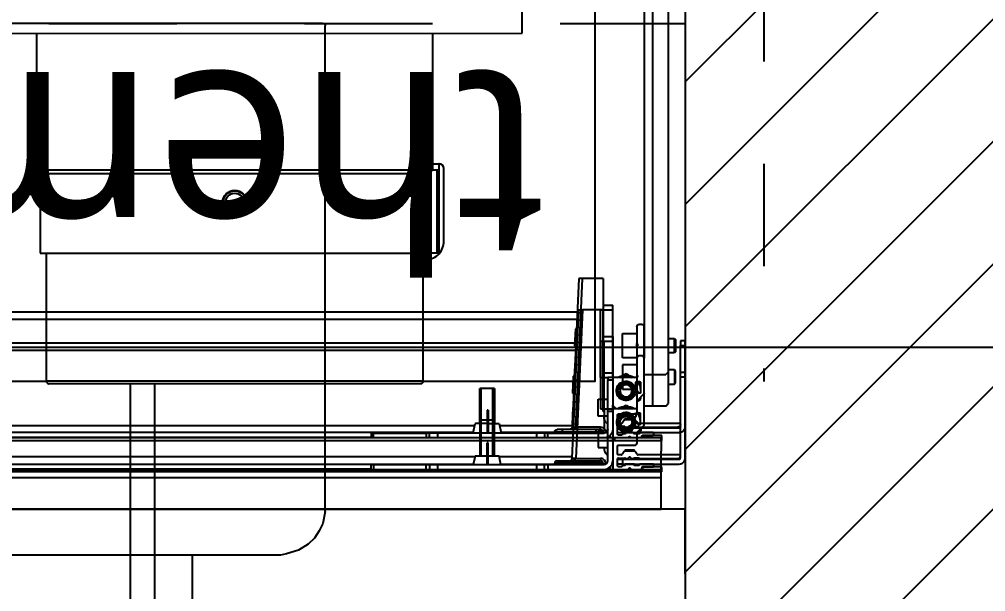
# Model space of a CAD drawing. Header units: centimetres. Extents: x 2648 to 12729, y 1890 to 6224.
# Drawn here: x 9015.23 to 9055.23, y 3818.67 to 3842.35 of the extents above; entities that cross this region are included whole.
import ezdxf

# ---------------------------------------------------------------- set-up
doc = ezdxf.new("R2010")
doc.units = ezdxf.units.CM
for name, pattern in [('prlm_vmc', [0.282222, 0.141111, -0.141111]), ('Style de ligne -1', [0.41664, 0.20828, -0.20836]), ('VW-01', [0.41656, 0.20828, -0.20828])]:
    doc.linetypes.add(name, pattern=pattern)
for name, color, linetype in [('B aménagement intérieur', 252, 'Continuous'), ('B Faux plafonds', 9, 'Continuous'), ('B GÈnÈral_Hatch', 252, 'Continuous'), ('B Général', 252, 'Continuous'), ('C ANNOTATIONS-prestations', 252, 'Continuous'), ('D SURFACES-shab', 252, 'Continuous'), ('MTI900_Alu', 252, 'Continuous')]:
    doc.layers.add(name, color=color, linetype=linetype)
doc.layers.add('prlm-CHAUFF', color=4, linetype='Continuous', lineweight=25)
doc.layers.add('prlm-GAZ', color=2, linetype='Continuous', lineweight=25)
doc.styles.add('prlm-chauff', font='trebucbi.ttf', dxfattribs={"height": 18})

# ---------------------------------------------------------------- blocks, each defined once
blk = doc.blocks.new('B 80.Gaine 150_70')
at = {"layer": 'B Général', "linetype": 'Continuous'}
blk.add_line((18.5, 36.305), (-69, 36.305), dxfattribs=at)
at = {"layer": 'B Général', "linetype": 'Continuous', "flags": 128}
for points in [[(-70, 36.305), (19.5, 36.305), (19.5, -2.715), (-70, -2.715)], [(-70, -2.7), (-70, 36.3), (19.5, 36.3), (19.5, -2.7)]]:
    blk.add_lwpolyline(points, close=True, dxfattribs=at)
at = {"layer": 'C ANNOTATIONS-prestations'}
for p, q in [((-69, 36.305), (-69, 35.205)), ((-69, 35.205), (-69, 34.755)), ((-67.4, 34.435), (-69.75, 34.435)), ((-69.03, 34.755), (-69.03, 34.555)), ((-69, 34.755), (-69.03, 34.755)), ((-69.03, 34.555), (-68.23, 34.555)), ((-69, 34.655), (-69, 34.755)), ((-69, 34.755), (18.5, 34.755)), ((18.5, 34.655), (-69, 34.655)), ((-68.7, 34.525), (-68.7, 34.465)), ((-68.23, 34.555), (-68.67, 34.555)), ((-68.67, 34.435), (-68.135, 34.435)), ((-68.23, 34.555), (-68.23, 34.655)), ((-68.2, 34.625), (-68.2, 34.585)), ((-67.904, 34.485), (-68.076, 34.485)), ((-67.94, 34.485), (-67.901, 34.446)), ((-67.901, 34.446), (-67.868, 34.446)), ((-67.845, 34.435), (-67.56, 34.435)), ((-67.771, 34.655), (-67.721, 34.606)), ((-67.736, 34.62), (-67.664, 34.62)), ((-67.679, 34.606), (-67.629, 34.655)), ((-67.537, 34.446), (-67.499, 34.446)), ((-67.4, 34.485), (-67.501, 34.485)), ((-67.499, 34.446), (-67.46, 34.485)), ((-67.4, 34.505), (-67.4, 34.485)), ((-67.4, 34.435), (-67.2, 34.435)), ((-67.4, 34.235), (-67.4, 34.435)), ((-67.23, 34.535), (-67.37, 34.535)), ((-67.2, 34.505), (-67.2, 34.215)), ((-67, 34.625), (-67, 34.655)), ((-67, 33.517), (-67, 34.625)), ((-66.9, 34.55), (-66.9, 34.655)), ((-64.317, 34.455), (-66.65, 34.455)), ((-66.6, 34.405), (-66.6, 34.455)), ((-66.6, 34.405), (-66.3, 34.405)), ((-66.3, 34.455), (-66.3, 34.405)), ((-66.3, 34.405), (-64.9, 34.405)), ((-66.3, 34.405), (-66.3, 34.305)), ((-64.9, 34.405), (-64.9, 34.455)), ((-64.9, 34.405), (-64.6, 34.405)), ((-64.9, 34.405), (-64.9, 34.305)), ((-64.6, 34.455), (-64.6, 34.405)), ((-62.366, 34.435), (-64.6, 34.435)), ((-64.317, 34.455), (-64.317, 34.655)), ((-64.182, 34.455), (-64.317, 34.455)), ((-64.182, 34.655), (-64.182, 34.455)), ((-63.85, 34.455), (-64.182, 34.455)), ((-63.85, 34.455), (-63.85, 34.655)), ((-59.75, 34.455), (-63.85, 34.455)), ((-62.37, 34.455), (-62.3, 34.105)), ((-61.85, 34.455), (-61.85, 33.696)), ((-61.8, 34.455), (-61.8, 33.696)), ((-61.3, 34.105), (-61.23, 34.455)), ((-23.65, 34.435), (-61.234, 34.435)), ((-59.75, 34.455), (-59.75, 34.655)), ((-59.418, 34.455), (-59.75, 34.455)), ((-59.418, 34.455), (-59.418, 34.655)), ((-59.283, 34.455), (-59.418, 34.455)), ((-59.283, 34.655), (-59.283, 34.455)), ((-57.1, 34.455), (-59.283, 34.455)), ((-57.1, 34.455), (-57.1, 34.655)), ((-57, 34.455), (-57.1, 34.455)), ((-57, 34.655), (-57, 34.455)), ((-23.583, 34.635), (-57, 34.635)), ((-70, 34.185), (-70, 30.835)), ((-69.8, 34.185), (-69.8, 30.835)), ((-69.8, 34.105), (-69.8, 34.085)), ((-69.77, 34.055), (-68.041, 34.055)), ((-67.4, 34.235), (-69.75, 34.235)), ((-68.105, 34.205), (-69.7, 34.205)), ((-68.077, 34.185), (-67.903, 34.185)), ((-68.016, 34.042), (-67.929, 33.918)), ((-67.9, 34.235), (-67.9, 34.185)), ((-67.783, 34.205), (-67.875, 34.205)), ((-67.857, 34.185), (-67.857, 34.235)), ((-67.762, 34.196), (-67.721, 34.156)), ((-67.679, 34.156), (-67.638, 34.196)), ((-67.53, 34.205), (-67.617, 34.205)), ((-67.543, 34.185), (-67.543, 34.235)), ((-67.23, 34.185), (-67.502, 34.185)), ((-67.5, 34.185), (-67.5, 34.235)), ((-67.471, 33.918), (-67.384, 34.042)), ((-67.2, 34.235), (-67.4, 34.235)), ((-67.359, 34.055), (-67.23, 34.055)), ((-67.2, 34.025), (-67.2, 33.685)), ((-66.8, 34.305), (-66.8, 32.255)), ((-66.3, 34.305), (-66.5, 34.305)), ((-66.5, 34.205), (-66.5, 34.305)), ((-65.471, 34.205), (-66.5, 34.205)), ((-64.9, 34.305), (-66.3, 34.305)), ((-65.75, 28.055), (-65.471, 34.205)), ((-65.321, 34.198), (-65.6, 28.055)), ((-65.471, 34.205), (-65.47, 34.21)), ((-65.321, 34.198), (-65.471, 34.205)), ((-65.324, 34.135), (-62.306, 34.135)), ((-65.32, 34.21), (-65.321, 34.198)), ((-64.7, 34.305), (-64.9, 34.305)), ((-62.3, 34.105), (-61.85, 34.105)), ((-62.1, 34.105), (-62.1, 32.605)), ((-62.039, 34.105), (-62.039, 32.605)), ((-61.8, 34.105), (-61.3, 34.105)), ((-61.561, 34.105), (-61.561, 32.605)), ((-61.5, 32.605), (-61.5, 34.105)), ((-61.294, 34.135), (-23.75, 34.135)), ((-67.23, 33.655), (-67.91, 33.655)), ((-67.904, 33.905), (-67.496, 33.905)), ((-67.9, 33.905), (-67.9, 33.875)), ((-67.9, 33.875), (-67.5, 33.875)), ((-67.9, 33.875), (-67.88, 33.855)), ((-67.88, 33.855), (-67.52, 33.855)), ((-67.857, 33.855), (-67.857, 33.905)), ((-67.543, 33.855), (-67.543, 33.905)), ((-67.52, 33.855), (-67.5, 33.875)), ((-67.5, 33.875), (-67.5, 33.905)), ((-66.4, 33.755), (-66.8, 33.755)), ((-66.65, 33.755), (-66.65, 33.852)), ((-66.4, 33.055), (-66.4, 33.755)), ((-61.85, 33.696), (-61.8, 33.696)), ((-61.85, 33.696), (-61.85, 33.56)), ((-61.8, 33.696), (-61.8, 33.56)), ((-68.01, 33.555), (-68.01, 33.127)), ((-67.079, 33.426), (-67.009, 33.496)), ((-67.009, 33.314), (-67.079, 33.384)), ((-67, 33.517), (-67, 33.293)), ((-67, 32.185), (-67, 33.293)), ((-61.85, 33.56), (-61.8, 33.56)), ((-68.3, 32.813), (-68.3, 30.055)), ((-68.019, 33.106), (-68.291, 32.834)), ((-68.156, 33.055), (-68.056, 33.113)), ((-68.156, 32.969), (-68.156, 33.055)), ((-68.07, 32.805), (-68.12, 32.805)), ((-67.2, 32.899), (-67.2, 32.511)), ((-66.8, 33.055), (-66.4, 33.055)), ((-66.65, 32.155), (-66.65, 33.055)), ((-65.334, 32.803), (-65.384, 32.805)), ((-65.334, 32.803), (-65.366, 32.101)), ((-68.15, 32.775), (-68.15, 32.355)), ((-68.04, 32.735), (-68.04, 32.775)), ((-67.979, 32.705), (-68.01, 32.705)), ((-67.96, 32.355), (-67.96, 32.465)), ((-67.93, 32.495), (-67.907, 32.495)), ((-61.5, 32.605), (-62.1, 32.605)), ((-69.2, 32.035), (-69.3, 31.935)), ((-69.2, 32.035), (-68.65, 32.035)), ((-68.65, 32.035), (-68.3, 32.035)), ((-68.65, 1.335), (-68.65, 32.035)), ((-68.104, 32.325), (-68.15, 32.351)), ((-68.12, 32.325), (-67.99, 32.325)), ((-68, 30.867), (-68, 32.125)), ((-67.97, 32.155), (-67.03, 32.155)), ((-67.55, 32.005), (-67.65, 32.063)), ((-67.45, 32.063), (-67.55, 32.005)), ((-67, 32.255), (-66.8, 32.255)), ((-67, 32.155), (-67, 32.185)), ((-67, 30.655), (-67, 32.155)), ((-66.8, 32.155), (-67, 32.155)), ((-66.8, 32.255), (-66.8, 32.155)), ((-66.65, 32.155), (-66.8, 32.155)), ((-66.65, 32.257), (-66.61, 32.255)), ((-66.5, 32.155), (-66.65, 32.155)), ((-66.65, 32.155), (-66.65, 30.655)), ((-66.61, 32.255), (-66.601, 28.055)), ((-66.5, 29.355), (-66.5, 32.155)), ((-65.416, 32.104), (-65.366, 32.101)), ((-69.3, 1.435), (-69.3, 31.935)), ((-67.4, 31.335), (-68, 31.335)), ((-67.4, 30.335), (-67.4, 31.335)), ((-70, 30.635), (-70, 30.835)), ((-70, 30.835), (-69.8, 30.835)), ((-69.8, 30.835), (-69.8, 30.635)), ((-69.55, 31.135), (-69.6, 31.085)), ((-69.6, 31.085), (-69.6, 30.585)), ((-69.55, 30.535), (-69.55, 31.135)), ((-69.3, 31.135), (-69.55, 31.135)), ((-68.029, 30.826), (-68.009, 30.846)), ((-68, 30.743), (-68, 30.867)), ((-65.423, 30.841), (-65.473, 30.843)), ((-65.423, 30.841), (-65.455, 30.139)), ((-69.8, 30.635), (-70, 30.635)), ((-69.6, 30.585), (-69.55, 30.535)), ((-69.55, 30.535), (-69.3, 30.535)), ((-68.009, 30.764), (-68.029, 30.784)), ((-68, 30.055), (-68, 30.743)), ((-67, 29.355), (-67, 30.655)), ((-66.65, 30.655), (-67, 30.655)), ((-68.3, 3.285), (-68.3, 30.055)), ((-68, 30.335), (-67.4, 30.335)), ((-65.505, 30.142), (-65.455, 30.139)), ((-68.2, 29.955), (-68.1, 29.955)), ((-65.524, 29.735), (-23.925, 29.735)), ((-67, 29.155), (-67, 29.355)), ((-66.5, 29.355), (-67, 29.355)), ((-65.537, 29.435), (-23.925, 29.435)), ((-66.603, 29.155), (-67, 29.155)), ((-66.601, 28.055), (-65.75, 28.055)), ((-65.6, 28.055), (-65.75, 28.055))]:
    blk.add_line(p, q, dxfattribs=at)
at = {"layer": 'C ANNOTATIONS-prestations', "flags": 128}
for points in [[(-69.75, 34.435, 0.198912), (-69.927, 34.362, 0.198912), (-70, 34.185)], [(-68.67, 34.555, 0.198912), (-68.691, 34.546, 0.198912), (-68.7, 34.525)], [(-68.7, 34.465, 0.198912), (-68.691, 34.444, 0.198912), (-68.67, 34.435)], [(-68.23, 34.555, 0.198912), (-68.209, 34.564, 0.198912), (-68.2, 34.585)], [(-68.17, 34.655, 0.198912), (-68.191, 34.646, 0.198912), (-68.2, 34.625)], [(-68.135, 34.435, 0.17724), (-68.116, 34.442, 0.17724), (-68.105, 34.46)], [(-68.076, 34.485, 0.17724), (-68.095, 34.478, 0.17724), (-68.105, 34.46)], [(-67.875, 34.46, 0.17724), (-67.885, 34.478, 0.17724), (-67.904, 34.485)], [(-67.9, 34.435, 0.013224), (-67.9, 34.44, 0.013224), (-67.901, 34.446)], [(-67.875, 34.46, 0.17724), (-67.864, 34.442, 0.17724), (-67.845, 34.435)], [(-67.721, 34.606, 0.198912), (-67.7, 34.597, 0.198912), (-67.679, 34.606)], [(-67.56, 34.435, 0.17724), (-67.541, 34.442, 0.17724), (-67.53, 34.46)], [(-67.501, 34.485, 0.17724), (-67.52, 34.478, 0.17724), (-67.53, 34.46)], [(-67.499, 34.446, 0.013224), (-67.5, 34.44, 0.013224), (-67.5, 34.435)], [(-67.37, 34.535, 0.198912), (-67.391, 34.526, 0.198912), (-67.4, 34.505)], [(-67.2, 34.505, 0.198912), (-67.209, 34.526, 0.198912), (-67.23, 34.535)], [(-67, 34.625, 0.198912), (-67.009, 34.646, 0.198912), (-67.03, 34.655)], [(-66.65, 34.655, 0.198912), (-66.897, 34.552, 0.198912), (-67, 34.305)], [(-66.65, 34.455, 0.198912), (-66.756, 34.411, 0.198912), (-66.8, 34.305)], [(-66.695, 34.448, 0.227222), (-66.656, 34.28, 0.227222), (-66.5, 34.205)], [(-66.6, 34.405, 0.198912), (-66.571, 34.334, 0.198912), (-66.5, 34.305)], [(-64.7, 34.305, 0.198912), (-64.629, 34.334, 0.198912), (-64.6, 34.405)], [(-69.75, 34.235, 0.198912), (-69.785, 34.22, 0.198912), (-69.8, 34.185)], [(-69.7, 34.205, 0.198912), (-69.771, 34.176, 0.198912), (-69.8, 34.105)], [(-69.8, 34.085, 0.198912), (-69.791, 34.064, 0.198912), (-69.77, 34.055)], [(-68.105, 34.205, 0.155096), (-68.094, 34.191, 0.155096), (-68.077, 34.185)], [(-68.016, 34.042, 0.120588), (-68.027, 34.052, 0.120588), (-68.041, 34.055)], [(-67.903, 34.185, 0.155096), (-67.886, 34.191, 0.155096), (-67.875, 34.205)], [(-67.762, 34.196, 0.098491), (-67.772, 34.203, 0.098491), (-67.783, 34.205)], [(-67.721, 34.156, 0.198912), (-67.7, 34.147, 0.198912), (-67.679, 34.156)], [(-67.617, 34.205, 0.098491), (-67.628, 34.203, 0.098491), (-67.638, 34.196)], [(-67.53, 34.205, 0.155096), (-67.519, 34.191, 0.155096), (-67.502, 34.185)], [(-67.359, 34.055, 0.120588), (-67.373, 34.052, 0.120588), (-67.384, 34.042)], [(-67.23, 34.185, 0.198912), (-67.209, 34.194, 0.198912), (-67.2, 34.215)], [(-67.2, 34.025, 0.198912), (-67.209, 34.046, 0.198912), (-67.23, 34.055)], [(-66.8, 34.087, 0.028434), (-66.763, 34.044, 0.028434), (-66.722, 34.005)], [(-66.65, 33.852, 0.109774), (-66.669, 33.936, 0.109774), (-66.722, 34.005)], [(-65.22, 34.305, 0.193016), (-65.289, 34.277, 0.193016), (-65.32, 34.21)], [(-67.91, 33.655, 0.198912), (-67.981, 33.626, 0.198912), (-68.01, 33.555)], [(-67.929, 33.918, 0.120588), (-67.918, 33.908, 0.120588), (-67.904, 33.905)], [(-67.496, 33.905, 0.120588), (-67.482, 33.908, 0.120588), (-67.471, 33.918)], [(-67.23, 33.655, 0.198912), (-67.209, 33.664, 0.198912), (-67.2, 33.685)], [(-67.079, 33.426, 0.198912), (-67.088, 33.405, 0.198912), (-67.079, 33.384)], [(-67.009, 33.496, 0.098491), (-67.002, 33.506, 0.098491), (-67, 33.517)], [(-67, 33.293, 0.098491), (-67.002, 33.304, 0.098491), (-67.009, 33.314)], [(-68.291, 32.834, 0.098491), (-68.298, 32.824, 0.098491), (-68.3, 32.813)], [(-68.12, 32.805, 0.198912), (-68.141, 32.796, 0.198912), (-68.15, 32.775)], [(-68.01, 33.164, 0.041018), (-68.079, 33.083, 0.041018), (-68.133, 32.992)], [(-68.04, 32.775, 0.198912), (-68.049, 32.796, 0.198912), (-68.07, 32.805)], [(-68.019, 33.106, 0.098491), (-68.012, 33.116, 0.098491), (-68.01, 33.127)], [(-67.882, 32.482, 0.366532), (-67.384, 32.341, 0.366532), (-67.164, 32.808, 0.366532), (-67.588, 33.103, 0.366532), (-67.949, 32.733)], [(-68.143, 32.794, 0.018566), (-68.148, 32.75, 0.018566), (-68.15, 32.705)], [(-68.15, 32.705, 0.085942), (-68.115, 32.503, 0.085942), (-68.014, 32.325)], [(-68.15, 32.455, 0.02871), (-68.117, 32.388, 0.02871), (-68.077, 32.325)], [(-68.04, 32.735, 0.198912), (-68.031, 32.714, 0.198912), (-68.01, 32.705)], [(-67.979, 32.705, 0.189855), (-67.958, 32.713, 0.189855), (-67.949, 32.733)], [(-67.93, 32.495, 0.198912), (-67.951, 32.486, 0.198912), (-67.96, 32.465)], [(-67.949, 32.733, 0.008728), (-67.95, 32.719, 0.008728), (-67.95, 32.705)], [(-67.95, 32.705, 0.074153), (-67.933, 32.588, 0.074153), (-67.882, 32.482)], [(-67.882, 32.482, 0.122946), (-67.893, 32.491, 0.122946), (-67.907, 32.495)], [(-68.15, 32.355, 0.198912), (-68.141, 32.334, 0.198912), (-68.12, 32.325)], [(-67.97, 32.155, 0.198912), (-67.991, 32.146, 0.198912), (-68, 32.125)], [(-67.99, 32.325, 0.198912), (-67.969, 32.334, 0.198912), (-67.96, 32.355)], [(-67.896, 32.155, 0.14145), (-67.55, 32.055, 0.14145), (-67.204, 32.155)], [(-67.79, 32.155, 0.103148), (-67.55, 32.105, 0.103148), (-67.31, 32.155)], [(-67.03, 32.155, 0.198912), (-67.009, 32.164, 0.198912), (-67, 32.185)], [(-68.029, 30.826, 0.198912), (-68.038, 30.805, 0.198912), (-68.029, 30.784)], [(-68.009, 30.846, 0.098491), (-68.002, 30.856, 0.098491), (-68, 30.867)], [(-68, 30.743, 0.098491), (-68.002, 30.754, 0.098491), (-68.009, 30.764)], [(-68.3, 30.055, 0.198912), (-68.271, 29.984, 0.198912), (-68.2, 29.955)], [(-68.1, 29.955, 0.198912), (-68.029, 29.984, 0.198912), (-68, 30.055)]]:
    blk.add_lwpolyline(points, format="xyb", dxfattribs=at)
at = {"layer": 'C ANNOTATIONS-prestations'}
for radius in [0.35, 0.3, 0.25]:
    blk.add_circle((-67.55, 32.705), radius, dxfattribs=at)
for points, knots in [([(-65.22, 34.305), (-65.254, 34.305), (-65.318, 34.298), (-65.367, 34.286), (-65.396, 34.276), (-65.421, 34.265), (-65.441, 34.252), (-65.453, 34.242), (-65.462, 34.232), (-65.469, 34.218), (-65.47, 34.211), (-65.47, 34.21), (-65.47, 34.21)], [0, 0, 0, 1, 2, 3, 4, 5, 6, 7, 8, 9, 9, 10, 10, 10]), ([(-65.47, 34.21), (-65.431, 34.208), (-65.38, 34.207), (-65.352, 34.207), (-65.333, 34.207), (-65.324, 34.208), (-65.322, 34.209), (-65.321, 34.209), (-65.32, 34.209), (-65.32, 34.209), (-65.32, 34.21)], [0, 0, 0, 1, 2, 3, 4, 5, 6, 7, 7, 8, 8, 8])]:
    blk.add_open_spline(points, degree=2, knots=knots, dxfattribs=at)
blk = doc.blocks.new('xi.thema+')
at = {"layer": 'prlm-CHAUFF', "color": 7, "linetype": 'prlm_vmc', "ltscale": 30}
blk.add_lwpolyline([(-27.9, 0), (-27.9, 34.4)], dxfattribs=at)
at = {"layer": 'prlm-CHAUFF', "color": 0}
blk.add_lwpolyline([(-20.9, 0), (-20.9, 34.4), (20.9, 34.4), (20.9, 0)], close=True, dxfattribs=at)
at = {"layer": 'prlm-CHAUFF', "color": 0, "insert": (0, 25.539), "char_height": 8, "width": 7.19706, "attachment_point": 5, "style": 'prlm-chauff'}
blk.add_mtext('thema+', dxfattribs=at)
blk = doc.blocks.new('B 70.MTI900_Alu_390')
at = {"layer": 'MTI900_Alu', "color": 1, "linetype": 'Continuous'}
for p, q in [((-4.405, -0.415), (-4.405, -3.465)), ((-4.34, -0.405), (-4.34, -3.475)), ((-4.305, -0.6), (-4.305, -3.277)), ((-4.1351, -3.077), (-4.136, -3.497)), ((-4.1351, -3.077), (-4.05, -3.077)), ((-4.0221, -3.692), (-4.05, -3.077)), ((-4.05, -3.077), (-4.035, -3.077)), ((-4.035, -3.077), (-4.0071, -3.6913)), ((-4.175, -3.207), (-4.175, -3.187)), ((-4.1353, -3.187), (-4.175, -3.187)), ((-4.175, -3.337), (-4.175, -3.207)), ((-4.125, -3.207), (-4.175, -3.207)), ((-4.125, -3.487), (-4.125, -3.207)), ((-0.2775, -3.215), (-4.0287, -3.215)), ((-4.305, -3.5528), (-4.305, -3.277)), ((-4.295, -3.267), (-4.285, -3.267)), ((-4.275, -3.277), (-4.275, -3.3458)), ((-0.2775, -3.245), (-4.0274, -3.245)), ((-4.215, -3.305), (-4.275, -3.305)), ((-4.215, -3.405), (-4.215, -3.305)), ((-4.0205, -3.2854), (-4.0255, -3.2857)), ((-4.0205, -3.2854), (-4.0173, -3.3556)), ((-4.475, -3.355), (-4.475, -3.335)), ((-4.475, -3.335), (-4.455, -3.335)), ((-4.475, -3.69), (-4.475, -3.355)), ((-4.455, -3.355), (-4.475, -3.355)), ((-4.455, -3.335), (-4.455, -3.355)), ((-4.455, -3.69), (-4.455, -3.355)), ((-4.43, -3.325), (-4.435, -3.33)), ((-4.435, -3.33), (-4.435, -3.38)), ((-4.43, -3.385), (-4.43, -3.325)), ((-4.405, -3.325), (-4.43, -3.325)), ((-4.2759, -3.3479), (-4.2779, -3.3499)), ((-4.2779, -3.3541), (-4.2759, -3.3561)), ((-4.275, -3.3582), (-4.275, -3.3458)), ((-4.275, -3.3582), (-4.275, -3.484)), ((-4.175, -3.487), (-4.175, -3.337)), ((-4.14, -3.337), (-4.175, -3.337)), ((-4.14, -3.487), (-4.14, -3.337)), ((-4.0223, -3.3558), (-4.0173, -3.3556)), ((-4.435, -3.38), (-4.43, -3.385)), ((-4.43, -3.385), (-4.405, -3.385)), ((-4.275, -3.405), (-4.215, -3.405)), ((-4.405, -3.465), (-4.395, -3.475)), ((-4.34, -3.475), (-4.395, -3.475)), ((-4.305, -3.475), (-4.34, -3.475)), ((-4.24, -3.4778), (-4.23, -3.472)), ((-4.23, -3.472), (-4.22, -3.4778)), ((-4.29, -3.5066), (-4.2854, -3.504)), ((-4.29, -3.507), (-4.29, -3.549)), ((-4.274, -3.504), (-4.287, -3.504)), ((-4.272, -3.487), (-4.178, -3.487)), ((-4.271, -3.518), (-4.271, -3.507)), ((-4.175, -3.49), (-4.175, -3.487)), ((-4.175, -3.487), (-4.155, -3.487)), ((-4.175, -3.49), (-4.175, -3.6008)), ((-4.155, -3.497), (-4.175, -3.497)), ((-4.14, -3.487), (-4.155, -3.487)), ((-4.155, -3.487), (-4.155, -3.497)), ((-4.155, -3.702), (-4.155, -3.497)), ((-4.125, -3.487), (-4.14, -3.487)), ((-4.14, -3.577), (-4.14, -3.487)), ((-4.136, -3.497), (-4.14, -3.4972)), ((-4.0116, -3.4816), (-4.0166, -3.4819)), ((-4.0116, -3.4816), (-4.0084, -3.5518)), ((-4.2769, -3.5821), (-4.3041, -3.5549)), ((-4.287, -3.552), (-4.282, -3.552)), ((-4.279, -3.549), (-4.279, -3.545)), ((-4.276, -3.542), (-4.2729, -3.542)), ((-4.2657, -3.521), (-4.268, -3.521)), ((-4.195, -3.5614), (-4.195, -3.5226)), ((-4.0134, -3.552), (-4.0084, -3.5518)), ((-3.685, -3.532), (-3.625, -3.532)), ((-3.685, -3.532), (-3.685, -3.677)), ((-3.6789, -3.677), (-3.6789, -3.532)), ((-3.6311, -3.677), (-3.6311, -3.532)), ((-3.625, -3.677), (-3.625, -3.532)), ((-4.2906, -3.577), (-4.2906, -3.5684)), ((-4.2806, -3.5828), (-4.2906, -3.577)), ((-4.276, -3.627), (-4.276, -3.5842)), ((-4.115, -3.577), (-4.155, -3.577)), ((-4.115, -3.647), (-4.115, -3.577)), ((-4.198, -3.637), (-4.266, -3.637)), ((-4.1759, -3.6029), (-4.1829, -3.6099)), ((-4.1829, -3.6141), (-4.1759, -3.6211)), ((-4.175, -3.6232), (-4.175, -3.6008)), ((-4.175, -3.6232), (-4.175, -3.734)), ((-3.66, -3.6225), (-3.655, -3.6225)), ((-3.66, -3.6225), (-3.66, -3.6361)), ((-3.66, -3.6361), (-3.655, -3.6361)), ((-3.66, -3.6361), (-3.66, -3.717)), ((-3.655, -3.6225), (-3.655, -3.6361)), ((-3.655, -3.6361), (-3.655, -3.717)), ((-4.452, -3.677), (-4.2791, -3.677)), ((-4.2766, -3.6757), (-4.2679, -3.6633)), ((-4.2654, -3.662), (-4.2246, -3.662)), ((-4.263, -3.657), (-4.265, -3.659)), ((-4.225, -3.659), (-4.265, -3.659)), ((-4.265, -3.659), (-4.265, -3.662)), ((-4.227, -3.657), (-4.263, -3.657)), ((-4.2607, -3.657), (-4.2607, -3.662)), ((-4.2293, -3.657), (-4.2293, -3.662)), ((-4.225, -3.659), (-4.227, -3.657)), ((-4.225, -3.662), (-4.225, -3.659)), ((-4.2221, -3.6633), (-4.2134, -3.6757)), ((-4.2109, -3.677), (-4.198, -3.677)), ((-4.195, -3.674), (-4.195, -3.64)), ((-4.155, -3.647), (-4.115, -3.647)), ((-4.14, -3.6567), (-4.14, -3.647)), ((-3.705, -3.677), (-3.713, -3.717)), ((-3.66, -3.677), (-3.705, -3.677)), ((-3.655, -3.677), (-3.605, -3.677)), ((-3.597, -3.717), (-3.605, -3.677)), ((-4.455, -3.682), (-4.455, -3.68)), ((-4.215, -3.695), (-4.45, -3.695)), ((-4.215, -3.715), (-4.45, -3.715)), ((-4.2855, -3.692), (-4.445, -3.692)), ((-4.345, -3.724), (-4.345, -3.718)), ((-4.342, -3.715), (-4.2885, -3.715)), ((-4.2653, -3.69), (-4.2827, -3.69)), ((-4.2651, -3.7161), (-4.269, -3.72)), ((-4.2618, -3.7161), (-4.2651, -3.7161)), ((-4.265, -3.69), (-4.265, -3.695)), ((-4.2521, -3.692), (-4.2625, -3.692)), ((-4.2607, -3.69), (-4.2607, -3.695)), ((-4.2595, -3.715), (-4.231, -3.715)), ((-4.2471, -3.6871), (-4.2521, -3.692)), ((-4.2379, -3.692), (-4.2429, -3.6871)), ((-4.228, -3.692), (-4.2379, -3.692)), ((-4.2293, -3.69), (-4.2293, -3.695)), ((-4.2249, -3.7161), (-4.2287, -3.7161)), ((-4.2252, -3.69), (-4.198, -3.69)), ((-4.225, -3.695), (-4.225, -3.69)), ((-4.221, -3.72), (-4.2249, -3.7161)), ((-4.215, -3.715), (-4.215, -3.695)), ((-4.215, -3.695), (-4.195, -3.695)), ((-4.195, -3.715), (-4.215, -3.715)), ((-4.195, -3.722), (-4.195, -3.693)), ((-3.9067, -3.717), (-4.14, -3.717)), ((-4.135, -3.717), (-4.135, -3.712)), ((-4.105, -3.712), (-4.135, -3.712)), ((-4.125, -3.692), (-4.0221, -3.692)), ((-4.125, -3.702), (-4.125, -3.692)), ((-4.125, -3.702), (-4.105, -3.702)), ((-4.105, -3.702), (-3.965, -3.702)), ((-4.105, -3.702), (-4.105, -3.712)), ((-4.105, -3.712), (-4.105, -3.717)), ((-3.965, -3.712), (-4.105, -3.712)), ((-4.0071, -3.6913), (-4.0221, -3.692)), ((-4.022, -3.6925), (-4.0221, -3.692)), ((-3.7066, -3.685), (-4.0074, -3.685)), ((-4.0071, -3.6913), (-4.007, -3.6925)), ((-3.965, -3.702), (-3.945, -3.702)), ((-3.965, -3.702), (-3.965, -3.712)), ((-3.965, -3.717), (-3.965, -3.712)), ((-3.935, -3.712), (-3.965, -3.712)), ((-3.935, -3.712), (-3.935, -3.717)), ((-3.935, -3.715), (-3.7126, -3.715)), ((-3.9067, -3.737), (-3.9067, -3.717)), ((-3.9067, -3.717), (-3.8932, -3.717)), ((-3.8932, -3.717), (-3.86, -3.717)), ((-3.8932, -3.717), (-3.8932, -3.737)), ((-3.86, -3.717), (-3.45, -3.717)), ((-3.86, -3.717), (-3.86, -3.737)), ((-0.26, -3.685), (-3.6034, -3.685)), ((-3.5974, -3.715), (-0.25, -3.715)), ((-3.45, -3.717), (-3.45, -3.737)), ((-3.45, -3.717), (-3.4168, -3.717)), ((-3.4168, -3.737), (-3.4168, -3.717)), ((-3.4168, -3.717), (-3.4033, -3.717)), ((-3.185, -3.717), (-3.4033, -3.717)), ((-3.4033, -3.717), (-3.4033, -3.737)), ((-3.185, -3.717), (-3.175, -3.717)), ((-3.185, -3.737), (-3.185, -3.717)), ((-3.175, -3.717), (-3.175, -3.737)), ((-4.378, -3.747), (-4.378, -3.727)), ((-4.378, -3.727), (-4.298, -3.727)), ((-4.375, -3.747), (-4.378, -3.747)), ((-4.375, -3.737), (4.375, -3.737)), ((-4.375, -3.747), (-4.375, -3.737)), ((4.375, -3.747), (-4.375, -3.747)), ((-4.375, -3.747), (-4.375, -3.792)), ((-4.298, -3.727), (-4.342, -3.727)), ((-4.298, -3.727), (-4.298, -3.737)), ((-4.295, -3.734), (-4.295, -3.73)), ((-4.2826, -3.72), (-4.2654, -3.72)), ((-4.2471, -3.7321), (-4.2521, -3.737)), ((-4.2414, -3.7335), (-4.2486, -3.7335)), ((-4.2379, -3.737), (-4.2429, -3.7321)), ((-4.2251, -3.72), (-4.215, -3.72)), ((-4.215, -3.72), (-4.215, -3.722)), ((-4.212, -3.725), (-4.198, -3.725)), ((-4.175, -3.737), (-4.175, -3.734)), ((-4.165, -3.737), (-4.165, -3.7265)), ((-3.175, -3.735), (-0.2433, -3.735)), ((-4.375, -3.902), (-4.375, -3.792)), ((-4.375, -3.902), (4.375, -3.902))]:
    blk.add_line(p, q, dxfattribs=at)
for radius in [0.035, 0.03, 0.025]:
    blk.add_circle((-4.23, -3.542), radius, dxfattribs=at)
for centre, radius, start, end in [((-4.295, -3.277), 0.01, 90, 180), ((-4.285, -3.277), 0.01, 0, 90), ((-4.2758, -3.352), 0.003, 135, 225), ((-4.278, -3.3458), 0.003, 315, 0), ((-4.278, -3.3582), 0.003, 0, 45), ((-4.23, -3.542), 0.065, 57.7958, 122.2042), ((-4.287, -3.507), 0.003, 90, 180), ((-4.23, -3.542), 0.06, 140.7035, 188.509), ((-4.23, -3.542), 0.065, 144.2242, 157.3801), ((-4.272, -3.484), 0.003, 180, 270), ((-4.274, -3.507), 0.003, 0, 90), ((-4.268, -3.518), 0.003, 180, 270), ((-4.23, -3.542), 0.04, 146.0728, 184.0006), ((-4.23, -3.542), 0.04, 184.0006, 146.0728), ((-4.2657, -3.518), 0.003, 270, 326.0728), ((-4.23, -3.542), 0.06, 66.4435, 113.5565), ((-4.178, -3.49), 0.003, 0, 90), ((-4.302, -3.5528), 0.003, 180, 225), ((-4.287, -3.549), 0.003, 180, 270), ((-4.282, -3.549), 0.003, 270, 0), ((-4.276, -3.545), 0.003, 90, 180), ((-4.2729, -3.545), 0.003, 4.0006, 90), ((-4.23, -3.542), 0.065, 206.162, 224.9525), ((-4.279, -3.5842), 0.003, 0, 45), ((-4.266, -3.627), 0.01, 180, 270), ((-4.198, -3.64), 0.003, 0, 90), ((-4.1808, -3.612), 0.003, 135, 225), ((-4.178, -3.6008), 0.003, 315, 0), ((-4.178, -3.6232), 0.003, 0, 45), ((-4.452, -3.68), 0.003, 90, 180), ((-4.2791, -3.674), 0.003, 270, 325.008), ((-4.2654, -3.665), 0.003, 90, 145.008), ((-4.2246, -3.665), 0.003, 34.992, 90), ((-4.2109, -3.674), 0.003, 214.992, 270), ((-4.198, -3.674), 0.003, 270, 0), ((-4.1151, -3.7104), 0.05, 129.8841, 142.9139), ((-4.16, -3.6567), 0.02, 309.8841, 0), ((-4.45, -3.69), 0.025, 180, 270), ((-4.445, -3.682), 0.01, 180, 270), ((-4.45, -3.69), 0.005, 180, 270), ((-4.342, -3.718), 0.003, 90, 180), ((-4.2885, -3.718), 0.003, 9.5941, 90), ((-4.2827, -3.693), 0.003, 90, 160.5288), ((-4.2826, -3.717), 0.003, 189.5941, 270), ((-4.2654, -3.717), 0.003, 270, 350.4059), ((-4.2653, -3.693), 0.003, 19.4712, 90), ((-4.275, -3.715), 0.01, 353.9388, 0), ((-4.2595, -3.718), 0.003, 90, 170.4059), ((-4.245, -3.6892), 0.003, 45, 135), ((-4.231, -3.718), 0.003, 9.5941, 90), ((-4.2252, -3.693), 0.003, 90, 160.5288), ((-4.2251, -3.717), 0.003, 189.5941, 270), ((-4.215, -3.715), 0.01, 180, 186.0612), ((-4.198, -3.693), 0.003, 0, 90), ((-4.14, -3.702), 0.035, 180, 270), ((-4.14, -3.702), 0.015, 180, 270), ((-4.125, -3.712), 0.02, 90, 192.412), ((-4.125, -3.712), 0.01, 90, 180), ((-3.997, -3.692), 0.01, 182.6026, 270), ((-3.945, -3.712), 0.01, 0, 90), ((-4.342, -3.724), 0.003, 180, 270), ((-4.298, -3.73), 0.003, 0, 90), ((-4.292, -3.734), 0.003, 180, 270), ((-4.245, -3.7342), 0.003, 45, 135), ((-4.212, -3.722), 0.003, 180, 270), ((-4.198, -3.722), 0.003, 270, 0), ((-4.178, -3.734), 0.003, 270, 0)]:
    blk.add_arc(centre, radius, start, end, dxfattribs=at)
for centre, major_axis, ratio, start_param, end_param in [((-4.022, -3.6931), (0.015, 0.0007), 0.045361, 0, 1.568734), ((-3.997, -3.692), (0.025, 0), 0.4, 3.187016, 4.712389)]:
    blk.add_ellipse(centre, major_axis=major_axis, ratio=ratio, start_param=start_param, end_param=end_param, dxfattribs=at)
blk = doc.blocks.new('xi.uta-yzen-d')
at = {"layer": 'prlm-CHAUFF', "ltscale": 50}
for p, q in [((-36.4, 35.02), (-20.8, 35.02)), ((-36.4, 35.02), (-36.4, 29.72)), ((-20.9, 35.12), (-36.3, 35.12)), ((-20.8, 29.72), (-20.8, 35.02)), ((-37.056, 29.72), (-36.65, 29.72)), ((-37.056, 29.72), (-37.056, 26.02)), ((-37, 29.72), (-37, 26.27)), ((-36.98, 29.72), (-36.98, 26.27)), ((-20.55, 29.72), (-36.65, 29.72)), ((-36.65, 29.72), (-36.65, 26.42)), ((-36.55, 29.97), (-36.4, 29.97)), ((-20.55, 26.42), (-20.55, 29.72)), ((-37.25, 29.216), (-37.25, 26.22)), ((-37, 28.42), (-36.98, 28.42)), ((-36.98, 28.07), (-37, 28.07)), ((-37, 27.693), (-36.98, 27.693)), ((-36.98, 27.343), (-37, 27.343)), ((-37, 27.293), (-36.98, 27.293)), ((-36.98, 27.193), (-37, 27.193)), ((-36.65, 26.42), (-36.8, 26.27)), ((-20.55, 26.42), (-36.65, 26.42)), ((-20.4, 26.27), (-20.55, 26.42)), ((-36.8, 26.02), (-37.05, 26.02)), ((-36.98, 26.27), (-37, 26.27)), ((-36.8, 26.27), (-36.98, 26.27)), ((-20.4, 26.27), (-36.8, 26.27)), ((-36.8, 26.27), (-36.8, 20.62)), ((-20.4, 20.62), (-20.4, 26.27))]:
    blk.add_line(p, q, dxfattribs=at)
blk.add_lwpolyline([(-40.5, 20.62), (-40.5, 3.9), (40.5, 3.9), (40.5, 20.62)], close=True, dxfattribs=at)
for radius in [0.5, 0.48, 0.38]:
    blk.add_circle((-28.6, 27.62), radius, dxfattribs=at)
for centre, radius, start, end in [((-36.3, 35.02), 0.1, 90, 180), ((-20.9, 35.02), 0.1, 0, 90), ((-36.475, 29.24), 0.776, 138.5248, 181.7675), ((-36.55, 29.27), 0.7, 90, 136.2731), ((-37.05, 26.22), 0.2, 180, 268.3239), ((-37.05, 26.22), 0.2, 268.3239, 270)]:
    blk.add_arc(centre, radius, start, end, dxfattribs=at)
for centre, major_axis, ratio, start_param, end_param in [((-36.55, 28.959), (-0.45, 0), 0.974723, 5.983927, 6.283185), ((-36.55, 28.603), (-0.45, 0), 0.974723, 5.983927, 6.283185), ((-35.75, 28.603), (-1.25, 0), 0.146694, 0, 0.179125)]:
    blk.add_ellipse(centre, major_axis=major_axis, ratio=ratio, start_param=start_param, end_param=end_param, dxfattribs=at)
blk.add_open_spline([(-36.982, 29.391), (-36.986, 29.379), (-36.989, 29.366), (-36.997, 29.324), (-37, 29.294), (-37, 29.265)], degree=3, knots=[0.8185803, 0.8185803, 0.8185803, 0.8185803, 0.875, 0.875, 1, 1, 1, 1], dxfattribs=at)
blk = doc.blocks.new('B 80.200_wc-2')
at = {"layer": 'B Général', "linetype": 'Continuous'}
for p, q in [((-25, -20.1), (-25, 0)), ((-24.9, 0.1), (24.9, 0.1)), ((-19.5, -44.2), (-19.5, -21.9))]:
    blk.add_line(p, q, dxfattribs=at)
at = {"layer": 'B Général', "linetype": 'Continuous', "flags": 128}
blk.add_lwpolyline([(-25, -20.1), (-24.9, -20.6), (-24.75, -20.9), (-24.55, -21.2), (-24.3, -21.45), (-23.9, -21.7), (-23.4, -21.85), (-23.15, -21.9), (23.25, -21.9), (23.55, -21.85), (23.9, -21.7), (24.2, -21.5), (24.45, -21.3), (24.65, -21.05), (24.8, -20.75), (24.9, -20.5), (24.95, -20.3), (25, -20.1)], dxfattribs=at)
at = {"layer": 'B Général', "linetype": 'Continuous'}
blk.add_arc((-24.9, 0), 0.1, 90, 180, dxfattribs=at)
blk = doc.blocks.new('B 80.Groupe-2-1')
at = {"layer": 'B Général', "linetype": 'Style de ligne -1', "ltscale": 25.4, "flags": 128}
blk.add_lwpolyline([(-35.4, 7.6), (35.6, 7.6), (35.6, -32.4), (-35.4, -32.4)], close=True, dxfattribs=at)
at = {"layer": 'B Général', "xscale": -1, "rotation": 270}
blk.add_blockref('B 80.200_wc-2', (35.5, 7.5), dxfattribs=at)

msp = doc.modelspace()

# ---------------------------------------------------------------- hatches: boundary and pattern name
at = {"layer": 'B GÈnÈral_Hatch', "linetype": 'Continuous'}
h = msp.add_hatch(dxfattribs=at)
h.set_pattern_fill('50_BETON', color=256, style=0, pattern_type=2)
h.set_pattern_definition([(45, (0, 0), (2.4253472, -2.6458333), [])])
h.paths.add_polyline_path([(9060.796, 4147.803), (9042.796, 4147.803), (9042.796, 3659.089), (9060.796, 3659.089)])

# ---------------------------------------------------------------- linework, layer by layer
at = {"layer": 'B Faux plafonds', "linetype": 'VW-01', "ltscale": 25.4, "flags": 128}
msp.add_lwpolyline([(9042.796, 3554.889), (9042.796, 3822.084), (8892.796, 3822.084), (8892.796, 3893.389), (8822.796, 3893.389), (8822.796, 3554.889)], close=True, dxfattribs=at)
at = {"layer": 'B Général', "linetype": 'Continuous', "lineweight": 18}
msp.add_line((9042.796, 4064.48), (9042.796, 3659.089), dxfattribs=at)
at = {"layer": 'B Général', "linetype": 'Continuous'}
msp.add_line((9042.796, 3861.099), (9042.796, 3659.089), dxfattribs=at)
at = {"layer": 'D SURFACES-shab', "lineweight": 18, "flags": 128}
msp.add_lwpolyline([(8897.796, 3822.084), (9042.796, 3822.084), (9042.796, 3689.481), (8897.796, 3689.481)], close=True, dxfattribs=at)
at = {"layer": 'prlm-CHAUFF', "ltscale": 50}
for p, q in [((9019.841, 3628.324), (9019.841, 3827.276)), ((9020.841, 3627.324), (9020.841, 3827.276))]:
    msp.add_line(p, q, dxfattribs=at)
at = {"layer": 'prlm-GAZ'}
msp.add_lwpolyline([(9382.543, 4085.875), (9308.124, 4218.509), (9092.466, 4218.509), (9092.466, 3828.767), (9008.986, 3828.767)], dxfattribs=at)

# ---------------------------------------------------------------- block references
at = {"layer": 'B aménagement intérieur', "rotation": 180}
msp.add_blockref('B 80.Gaine 150_70', (8972.796, 3858.384), dxfattribs=at)
at = {"layer": 'B Général', "rotation": 90}
msp.add_blockref('B 80.Groupe-2-1', (9010.396, 3806.584), dxfattribs=at)
at = {"layer": 'prlm-CHAUFF', "xscale": -9.999999999999975, "yscale": 9.999999999999975, "zscale": 9.999999999999975, "rotation": 0.0001153397708542059}
msp.add_blockref('B 70.MTI900_Alu_390', (8998.046, 3862.399), dxfattribs=at)
at = {"layer": 'prlm-CHAUFF'}
for name, p, rotation in [('xi.uta-yzen-d', (8995.546, 3862.392), 180.0092038277529), ('xi.thema+', (9018.152, 3861.772), 179.9998100426611)]:
    msp.add_blockref(name, p, dxfattribs=dict(at, rotation=rotation))

doc.saveas('drawing.dxf')
